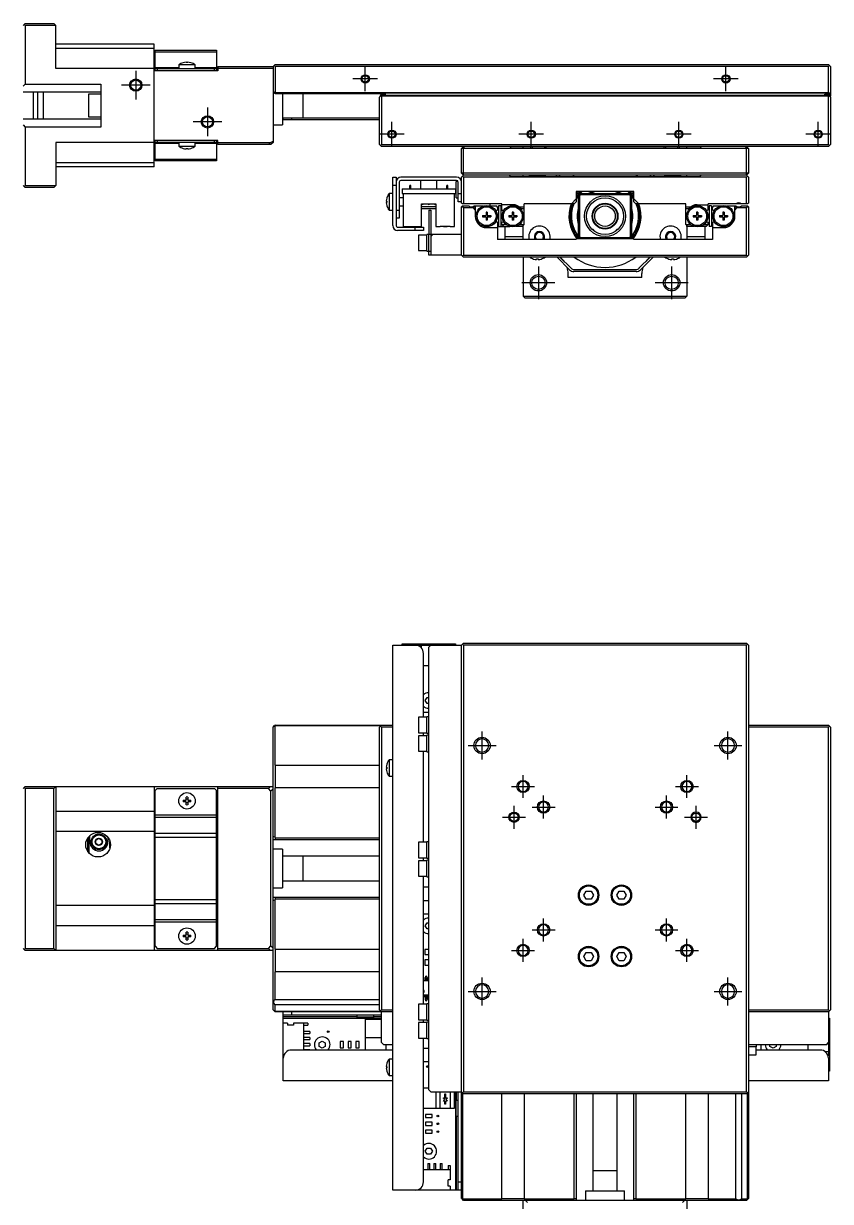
# Model space of a CAD drawing. Extents: x 0 to 896, y -8 to 534.
# Drawn here: x 187 to 383.9, y 246.4 to 533.8 of the extents above; entities that cross this region are included whole.
import ezdxf

# ---------------------------------------------------------------- set-up
doc = ezdxf.new("R2010")
doc.units = 0
doc.header["$LTSCALE"] = 0.5
doc.linetypes.add('CENTER', pattern=[50.8, 31.75, -6.35, 6.35, -6.35])
for name, color, linetype in [('MSM_CENTER', 1, 'CENTER'), ('MSM_CONTINUOUS', 7, 'CONTINUOUS'), ('MSM_NARROW', 5, 'CONTINUOUS')]:
    doc.layers.add(name, color=color, linetype=linetype)

msp = doc.modelspace()

# ---------------------------------------------------------------- linework, layer by layer
at = {"layer": 'MSM_CENTER'}
for p, q in [((270.42, 517.33), (270.42, 523.33)), ((358.42, 517.33), (358.42, 523.33)), ((214.42, 522.33), (214.42, 515.33)), ((273.42, 520.33), (267.42, 520.33)), ((361.42, 520.33), (355.42, 520.33)), ((217.92, 518.83), (210.92, 518.83)), ((231.92, 513.33), (231.92, 506.33)), ((235.42, 509.83), (228.42, 509.83)), ((276.92, 503.83), (276.92, 509.83)), ((310.92, 503.83), (310.92, 509.83)), ((346.92, 503.83), (346.92, 509.83)), ((380.92, 503.83), (380.92, 509.83)), ((279.92, 506.83), (273.92, 506.83)), ((313.92, 506.83), (307.92, 506.83)), ((349.92, 506.83), (343.92, 506.83)), ((383.92, 506.83), (377.92, 506.83)), ((331.67, 483.27), (331.67, 483.27)), ((312.66, 474.57), (312.66, 466.57)), ((345.18, 474.57), (345.18, 466.57)), ((316.66, 470.57), (308.66, 470.57)), ((349.18, 470.57), (341.18, 470.57)), ((298.92, 354.25), (298.92, 361.05)), ((358.92, 354.25), (358.92, 361.05)), ((295.52, 357.65), (302.32, 357.65)), ((355.52, 357.65), (362.32, 357.65)), ((308.92, 344.85), (308.92, 350.45)), ((348.92, 344.85), (348.92, 350.45)), ((306.12, 347.65), (311.72, 347.65)), ((313.92, 339.85), (313.92, 345.45)), ((343.92, 339.85), (343.92, 345.45)), ((346.12, 347.65), (351.72, 347.65)), ((306.72, 337.35), (306.72, 342.95)), ((311.12, 342.65), (316.72, 342.65)), ((341.12, 342.65), (346.72, 342.65)), ((351.12, 337.35), (351.12, 342.95)), ((303.92, 340.15), (309.52, 340.15)), ((348.32, 340.15), (353.92, 340.15)), ((313.92, 309.85), (313.92, 315.45)), ((343.92, 309.85), (343.92, 315.45)), ((308.92, 304.85), (308.92, 310.45)), ((311.12, 312.65), (316.72, 312.65)), ((341.12, 312.65), (346.72, 312.65)), ((348.92, 304.85), (348.92, 310.45)), ((306.12, 307.65), (311.72, 307.65)), ((346.12, 307.65), (351.72, 307.65)), ((298.92, 294.25), (298.92, 301.05)), ((358.92, 294.25), (358.92, 301.05)), ((295.52, 297.65), (302.32, 297.65)), ((355.52, 297.65), (362.32, 297.65))]:
    msp.add_line(p, q, dxfattribs=at)
at = {"layer": 'MSM_CONTINUOUS'}
for p, q in [((187.42, 533.83), (186.92, 533.33)), ((187.17, 533.58), (187.42, 533.33)), ((187.42, 533.83), (194.42, 533.83)), ((187.42, 533.33), (187.42, 519.08)), ((194.92, 533.33), (187.42, 533.33)), ((194.92, 533.33), (194.42, 533.83)), ((194.92, 522.83), (194.92, 533.33)), ((218.92, 528.83), (194.92, 528.83)), ((194.92, 527.83), (218.92, 527.83)), ((218.92, 498.83), (218.92, 528.83)), ((219.12, 522.33), (219.12, 527.33)), ((219.12, 527.33), (234.12, 527.33)), ((234.12, 526.89), (219.12, 526.89)), ((234.12, 527.33), (234.12, 522.33)), ((228.92, 523.73), (224.92, 523.73)), ((224.92, 523.73), (224.92, 522.83)), ((225.99, 524.29), (225.97, 524.29)), ((226.72, 524.29), (226.72, 524.42)), ((227.12, 524.29), (226.72, 524.29)), ((227.12, 524.42), (227.12, 524.29)), ((227.87, 524.29), (227.85, 524.29)), ((228.92, 522.83), (228.92, 523.73)), ((234.42, 523.33), (234.42, 522.33)), ((234.42, 523.33), (247.92, 523.33)), ((247.92, 523.33), (248.42, 523.83)), ((247.92, 523.33), (247.92, 504.83)), ((248.17, 523.58), (248.42, 523.33)), ((248.42, 523.83), (383.42, 523.83)), ((248.42, 523.33), (248.42, 517.03)), ((383.42, 523.33), (248.42, 523.33)), ((383.92, 523.33), (383.42, 523.83)), ((383.42, 523.33), (383.67, 523.58)), ((383.42, 517.03), (383.42, 523.33)), ((383.92, 523.33), (383.92, 516.13)), ((218.92, 522.83), (194.92, 522.83)), ((234.42, 522.33), (218.92, 522.33)), ((219.12, 523.13), (224.92, 523.13)), ((219.12, 522.83), (234.12, 522.83)), ((219.62, 522.83), (219.62, 522.33)), ((228.92, 523.13), (234.12, 523.13)), ((233.62, 522.33), (233.62, 522.83)), ((247.92, 522.83), (234.42, 522.83)), ((187.42, 519.08), (186.92, 518.58)), ((187.42, 519.08), (205.92, 519.08)), ((205.92, 519.08), (205.92, 508.58)), ((205.92, 517.08), (186.92, 517.08)), ((189.42, 517.08), (189.42, 510.58)), ((190.42, 517.08), (190.42, 510.58)), ((191.92, 510.58), (191.92, 517.08)), ((202.92, 516.58), (202.92, 511.08)), ((205.92, 516.58), (202.92, 516.58)), ((247.92, 517.23), (248.27, 516.88)), ((248.42, 517.03), (248.27, 516.88)), ((248.27, 516.88), (248.32, 516.83)), ((383.92, 516.83), (248.32, 516.83)), ((248.32, 516.83), (248.42, 516.73)), ((248.42, 517.03), (383.42, 517.03)), ((248.42, 516.73), (275.32, 516.73)), ((250.22, 516.73), (250.22, 509.08)), ((255.22, 516.83), (255.22, 510.83)), ((274.32, 516.23), (273.92, 515.83)), ((273.92, 504.33), (273.92, 515.83)), ((274.02, 515.93), (274.02, 516.13)), ((275.02, 516.43), (274.32, 516.43)), ((274.32, 516.43), (274.32, 516.23)), ((274.42, 516.33), (274.32, 516.23)), ((274.42, 516.13), (274.32, 516.23)), ((274.42, 516.33), (383.42, 516.33)), ((274.42, 516.13), (274.42, 504.33)), ((383.42, 516.13), (274.42, 516.13)), ((275.02, 516.33), (275.02, 516.43)), ((275.32, 516.33), (275.32, 516.73)), ((382.52, 516.63), (383.92, 516.63)), ((382.52, 516.33), (382.52, 516.63)), ((383.52, 516.43), (382.82, 516.43)), ((382.82, 516.43), (382.82, 516.33)), ((383.62, 516.83), (383.42, 517.03)), ((383.92, 515.83), (383.42, 516.33)), ((383.52, 516.23), (383.42, 516.13)), ((383.42, 504.33), (383.42, 516.13)), ((383.52, 516.23), (383.52, 516.43)), ((383.82, 516.13), (383.82, 515.93)), ((383.92, 516.13), (383.82, 516.03)), ((383.92, 515.83), (383.92, 504.33)), ((186.92, 510.58), (205.92, 510.58)), ((186.92, 509.08), (187.42, 508.58)), ((202.92, 511.08), (205.92, 511.08)), ((247.92, 509.08), (250.22, 509.08)), ((250.22, 510.83), (273.92, 510.83)), ((250.42, 510.33), (250.42, 510.83)), ((273.92, 510.33), (250.42, 510.33)), ((252.42, 510.83), (252.42, 510.33)), ((187.42, 508.58), (187.42, 494.33)), ((205.92, 508.58), (187.42, 508.58)), ((218.92, 504.83), (194.92, 504.83)), ((194.92, 504.83), (194.92, 494.33)), ((234.42, 505.33), (218.92, 505.33)), ((219.12, 500.33), (219.12, 505.33)), ((234.12, 504.83), (219.12, 504.83)), ((224.92, 504.54), (219.12, 504.54)), ((219.62, 505.33), (219.62, 504.83)), ((224.92, 504.83), (224.92, 503.93)), ((224.92, 503.93), (228.92, 503.93)), ((225.97, 503.38), (225.99, 503.38)), ((226.72, 503.38), (227.12, 503.38)), ((226.72, 503.25), (226.72, 503.38)), ((227.12, 503.38), (227.12, 503.25)), ((227.85, 503.38), (227.87, 503.38)), ((228.92, 503.93), (228.92, 504.83)), ((234.12, 504.54), (228.92, 504.54)), ((233.62, 504.83), (233.62, 505.33)), ((234.12, 505.33), (234.12, 500.33)), ((234.42, 504.33), (234.42, 505.33)), ((234.42, 504.83), (247.31, 504.83)), ((247.42, 504.33), (234.42, 504.33)), ((246.81, 504.33), (247.31, 504.83)), ((247.31, 504.83), (247.92, 505.14)), ((247.92, 504.83), (247.42, 504.33)), ((273.92, 504.33), (274.42, 503.83)), ((274.17, 504.08), (274.42, 504.33)), ((274.42, 504.33), (383.42, 504.33)), ((383.42, 503.83), (274.42, 503.83)), ((293.92, 503.33), (294.42, 503.83)), ((363.92, 503.33), (293.92, 503.33)), ((293.92, 497.33), (293.92, 503.33)), ((294.42, 503.33), (294.63, 503.83)), ((294.42, 496.83), (294.42, 503.33)), ((306.02, 503.53), (305.72, 503.83)), ((305.72, 503.33), (305.72, 503.53)), ((306.02, 503.53), (352.12, 503.53)), ((308.92, 503.53), (308.92, 503.83)), ((348.92, 503.53), (348.92, 503.83)), ((352.42, 503.83), (352.12, 503.53)), ((363.42, 503.33), (363.21, 503.83)), ((363.92, 503.33), (363.42, 503.83)), ((363.42, 496.83), (363.42, 503.33)), ((363.92, 503.33), (363.92, 497.33)), ((383.42, 504.33), (383.67, 504.08)), ((383.42, 503.83), (383.92, 504.33)), ((219.12, 500.77), (234.12, 500.77)), ((234.12, 500.33), (219.12, 500.33)), ((218.92, 499.83), (194.92, 499.83)), ((218.92, 498.83), (194.92, 498.83)), ((294.42, 496.83), (293.92, 497.33)), ((363.92, 497.33), (293.92, 497.33)), ((363.42, 496.83), (363.92, 497.33)), ((277.12, 484.53), (277.12, 496.33)), ((277.12, 496.33), (277.92, 496.33)), ((277.92, 496.33), (277.92, 484.63)), ((278.72, 495.13), (278.72, 486.33)), ((292.72, 496.33), (279.12, 496.33)), ((292.72, 495.53), (279.12, 495.53)), ((283.92, 495.53), (283.92, 493.53)), ((287.92, 493.53), (287.92, 495.53)), ((292.62, 491.33), (292.62, 495.33)), ((293.07, 495.33), (292.62, 495.33)), ((293.12, 490.33), (293.12, 495.13)), ((293.92, 496.33), (294.42, 496.83)), ((293.92, 490.03), (293.92, 496.33)), ((294.17, 496.58), (294.42, 496.33)), ((363.42, 496.83), (294.42, 496.83)), ((294.42, 496.33), (294.42, 489.83)), ((363.42, 496.33), (294.42, 496.33)), ((305.82, 496.53), (305.52, 496.83)), ((305.82, 496.53), (352.02, 496.53)), ((308.92, 496.53), (308.92, 496.83)), ((314.42, 496.73), (310.42, 496.73)), ((310.42, 496.73), (310.42, 496.53)), ((314.42, 496.53), (314.42, 496.73)), ((316.91, 496.53), (317.21, 496.83)), ((317.92, 496.83), (317.62, 496.53)), ((340.22, 496.53), (339.92, 496.83)), ((340.63, 496.83), (340.93, 496.53)), ((347.42, 496.73), (343.42, 496.73)), ((343.42, 496.73), (343.42, 496.53)), ((347.42, 496.53), (347.42, 496.73)), ((348.92, 496.53), (348.92, 496.83)), ((352.32, 496.83), (352.02, 496.53)), ((363.42, 496.83), (363.92, 496.33)), ((363.42, 496.33), (363.67, 496.58)), ((363.42, 489.83), (363.42, 496.33)), ((363.92, 496.33), (363.92, 490.03)), ((187.42, 493.83), (186.92, 494.33)), ((187.42, 494.33), (187.17, 494.08)), ((187.42, 494.33), (194.92, 494.33)), ((194.42, 493.83), (187.42, 493.83)), ((194.42, 493.83), (194.92, 494.33)), ((276.22, 492.33), (276.22, 488.33)), ((277.12, 492.33), (276.22, 492.33)), ((277.92, 494.33), (277.12, 494.33)), ((279.42, 493.53), (279.42, 492.33)), ((279.42, 493.53), (292.42, 493.53)), ((279.42, 492.33), (292.42, 492.33)), ((279.67, 492.33), (279.67, 484.33)), ((281.3, 493.53), (281.3, 494.33)), ((281.55, 494.33), (281.3, 494.33)), ((281.55, 493.53), (281.55, 494.33)), ((290.3, 493.53), (290.3, 494.33)), ((290.55, 494.33), (290.3, 494.33)), ((290.55, 493.53), (290.55, 494.33)), ((292.17, 484.33), (292.17, 492.33)), ((292.42, 493.53), (292.42, 492.33)), ((293.12, 492.33), (293.92, 492.33)), ((335.92, 492.83), (321.92, 492.83)), ((321.92, 492.83), (321.92, 490.33)), ((322.42, 491.53), (322.72, 491.83)), ((322.42, 482.13), (322.42, 491.53)), ((322.92, 492.03), (322.72, 491.83)), ((322.72, 491.83), (322.72, 481.83)), ((322.92, 492.03), (323.22, 492.33)), ((334.92, 492.03), (322.92, 492.03)), ((323.22, 492.33), (334.62, 492.33)), ((334.62, 492.33), (334.92, 492.03)), ((335.12, 491.83), (334.92, 492.03)), ((335.12, 481.83), (335.12, 491.83)), ((335.12, 491.83), (335.42, 491.53)), ((335.42, 491.53), (335.42, 482.13)), ((335.92, 490.33), (335.92, 492.83)), ((275.53, 490.53), (275.67, 490.53)), ((275.67, 490.13), (275.53, 490.13)), ((275.67, 491.28), (275.67, 491.26)), ((275.67, 490.53), (275.67, 490.13)), ((275.67, 489.4), (275.67, 489.38)), ((279.67, 491.33), (278.72, 491.33)), ((278.72, 489.33), (279.67, 489.33)), ((284.17, 489.83), (287.67, 489.83)), ((284.17, 484.33), (284.17, 489.83)), ((287.67, 489.13), (284.17, 489.13)), ((287.67, 489.83), (287.67, 484.33)), ((292.62, 491.33), (293.12, 491.33)), ((293.92, 490.33), (293.12, 490.33)), ((294.12, 489.83), (293.92, 490.03)), ((294.12, 489.33), (293.92, 489.13)), ((293.92, 477.33), (293.92, 489.13)), ((294.42, 488.83), (294.02, 489.23)), ((303.72, 489.83), (294.12, 489.83)), ((294.12, 489.33), (295.66, 489.33)), ((294.42, 488.83), (294.42, 477.33)), ((296.72, 488.83), (294.42, 488.83)), ((297.22, 489.19), (296.72, 488.83)), ((296.72, 488.83), (297.22, 488.33)), ((296.98, 489.33), (299.31, 489.33)), ((297.22, 489.33), (297.22, 486.83)), ((300.74, 489.33), (302.42, 489.33)), ((300.92, 489.33), (300.92, 489.83)), ((302.72, 489.03), (302.42, 489.33)), ((302.62, 489.13), (302.92, 489.13)), ((302.72, 489.03), (302.72, 488.38)), ((303.52, 489.33), (302.92, 489.33)), ((302.92, 489.33), (302.92, 484.33)), ((303.52, 489.33), (303.52, 484.33)), ((303.52, 489.13), (303.72, 489.13)), ((303.72, 488.38), (303.72, 489.83)), ((306.42, 489.63), (303.72, 489.63)), ((308.02, 489.13), (309.22, 489.13)), ((321.42, 489.83), (309.22, 489.83)), ((309.22, 484.83), (309.22, 489.83)), ((320.71, 489.83), (321.92, 491.04)), ((321.92, 490.33), (321.42, 489.83)), ((335.92, 491.04), (337.13, 489.83)), ((336.42, 489.83), (335.92, 490.33)), ((348.62, 489.83), (336.42, 489.83)), ((348.62, 484.83), (348.62, 489.83)), ((348.62, 489.13), (349.82, 489.13)), ((351.42, 489.63), (354.12, 489.63)), ((363.72, 489.83), (354.12, 489.83)), ((354.12, 488.38), (354.12, 489.83)), ((354.92, 489.33), (354.32, 489.33)), ((354.32, 489.33), (354.32, 484.33)), ((354.92, 489.33), (354.92, 484.33)), ((355.42, 489.33), (355.12, 489.03)), ((355.12, 488.38), (355.12, 489.03)), ((355.42, 489.33), (357.11, 489.33)), ((358.54, 489.33), (360.86, 489.33)), ((360.62, 486.83), (360.62, 489.33)), ((361.12, 488.83), (360.62, 489.19)), ((360.62, 488.33), (361.12, 488.83)), ((363.42, 488.83), (361.12, 488.83)), ((362.18, 489.33), (363.72, 489.33)), ((363.82, 489.23), (363.42, 488.83)), ((363.42, 477.33), (363.42, 488.83)), ((363.92, 490.03), (363.72, 489.83)), ((363.72, 489.33), (363.92, 489.13)), ((363.92, 489.13), (363.92, 477.33)), ((276.22, 488.33), (277.12, 488.33)), ((277.92, 488.33), (278.72, 488.33)), ((278.72, 486.33), (277.92, 486.33)), ((287.67, 488.63), (284.17, 488.63)), ((285.92, 488.33), (286.42, 488.33)), ((285.92, 488.33), (285.92, 482.33)), ((286.42, 488.33), (286.42, 477.33)), ((299.02, 486.98), (299.02, 486.69)), ((299.02, 486.98), (299.82, 486.98)), ((299.02, 486.69), (299.82, 486.69)), ((299.55, 486.98), (299.55, 486.69)), ((299.88, 487.83), (299.88, 487.04)), ((300.17, 487.83), (299.88, 487.83)), ((299.88, 487.3), (300.17, 487.3)), ((299.88, 486.63), (299.88, 485.83)), ((299.88, 486.36), (300.17, 486.36)), ((300.17, 485.83), (299.88, 485.83)), ((300.17, 487.83), (300.17, 487.04)), ((300.17, 486.63), (300.17, 485.83)), ((300.23, 486.98), (301.02, 486.98)), ((300.23, 486.69), (301.02, 486.69)), ((300.49, 486.69), (300.49, 486.98)), ((301.02, 486.98), (301.02, 486.69)), ((302.46, 488.23), (302.72, 488.38)), ((303.72, 488.38), (304.1, 488.16)), ((305.42, 486.98), (305.42, 486.69)), ((305.42, 486.98), (306.22, 486.98)), ((305.42, 486.69), (306.22, 486.69)), ((305.95, 486.98), (305.95, 486.69)), ((306.57, 487.83), (306.28, 487.83)), ((306.28, 487.83), (306.28, 487.04)), ((306.28, 487.3), (306.57, 487.3)), ((306.28, 486.63), (306.28, 485.83)), ((306.28, 486.36), (306.57, 486.36)), ((306.57, 485.83), (306.28, 485.83)), ((306.57, 487.83), (306.57, 487.04)), ((306.57, 486.63), (306.57, 485.83)), ((306.63, 486.98), (307.42, 486.98)), ((306.63, 486.69), (307.42, 486.69)), ((306.89, 486.69), (306.89, 486.98)), ((307.42, 486.98), (307.42, 486.69)), ((309.22, 488.63), (308.57, 488.63)), ((349.28, 488.63), (348.62, 488.63)), ((350.42, 486.98), (350.42, 486.69)), ((350.42, 486.98), (351.22, 486.98)), ((350.42, 486.69), (351.22, 486.69)), ((350.95, 486.98), (350.95, 486.69)), ((351.28, 487.83), (351.28, 487.04)), ((351.57, 487.83), (351.28, 487.83)), ((351.28, 487.3), (351.57, 487.3)), ((351.28, 486.63), (351.28, 485.83)), ((351.28, 486.36), (351.57, 486.36)), ((351.57, 485.83), (351.28, 485.83)), ((351.57, 487.83), (351.57, 487.04)), ((351.57, 486.63), (351.57, 485.83)), ((351.63, 486.98), (352.42, 486.98)), ((351.63, 486.69), (352.42, 486.69)), ((351.89, 486.69), (351.89, 486.98)), ((352.42, 486.98), (352.42, 486.69)), ((354.12, 488.38), (353.74, 488.16)), ((355.38, 488.23), (355.12, 488.38)), ((356.82, 486.98), (356.82, 486.69)), ((356.82, 486.98), (357.62, 486.98)), ((356.82, 486.69), (357.62, 486.69)), ((357.35, 486.98), (357.35, 486.69)), ((357.68, 487.83), (357.68, 487.04)), ((357.97, 487.83), (357.68, 487.83)), ((357.68, 487.3), (357.97, 487.3)), ((357.68, 486.63), (357.68, 485.83)), ((357.68, 486.36), (357.97, 486.36)), ((357.97, 485.83), (357.68, 485.83)), ((357.97, 487.83), (357.97, 487.04)), ((357.97, 486.63), (357.97, 485.83)), ((358.03, 486.98), (358.82, 486.98)), ((358.03, 486.69), (358.82, 486.69)), ((358.29, 486.69), (358.29, 486.98)), ((358.82, 486.98), (358.82, 486.69)), ((284.62, 483.33), (278.32, 483.33)), ((278.42, 484.13), (284.62, 484.13)), ((279.67, 484.33), (284.17, 484.33)), ((282.62, 483.33), (282.62, 484.13)), ((284.62, 484.13), (284.62, 483.33)), ((287.67, 484.33), (288.67, 484.33)), ((288.67, 484.33), (288.67, 484.43)), ((288.67, 484.43), (291.17, 484.43)), ((289.47, 484.43), (289.47, 484.33)), ((289.47, 484.33), (290.37, 484.33)), ((289.85, 484.43), (289.85, 484.33)), ((290, 484.43), (290, 484.33)), ((290.37, 484.43), (290.37, 484.33)), ((291.17, 484.33), (291.17, 484.43)), ((291.17, 484.33), (292.17, 484.33)), ((300.02, 484.03), (302.72, 484.03)), ((302.72, 485.28), (302.46, 485.43)), ((302.72, 485.28), (302.72, 481.13)), ((302.72, 484.33), (305.71, 484.33)), ((303.86, 485.37), (303.72, 485.29)), ((303.72, 484.83), (303.72, 485.29)), ((303.72, 484.83), (304.76, 484.83)), ((303.72, 484.83), (304.22, 484.33)), ((304.47, 484.33), (304.47, 481.13)), ((308.97, 484.33), (307.14, 484.33)), ((308.08, 484.83), (309.22, 484.83)), ((308.72, 484.33), (309.22, 484.83)), ((308.92, 484.33), (308.92, 484.53)), ((308.97, 481.13), (308.97, 484.33)), ((325.76, 483.63), (325.95, 483.63)), ((326.17, 483.41), (325.95, 483.63)), ((326.17, 483.41), (326, 483.41)), ((326.17, 483.27), (326.17, 483.41)), ((331.9, 483.63), (331.67, 483.41)), ((331.84, 483.41), (331.67, 483.41)), ((331.67, 483.41), (331.67, 483.27)), ((331.67, 483.27), (331.67, 483.27)), ((331.9, 483.63), (332.09, 483.63)), ((348.62, 484.83), (349.12, 484.33)), ((348.62, 484.83), (349.76, 484.83)), ((350.71, 484.33), (348.87, 484.33)), ((348.87, 484.33), (348.87, 481.13)), ((348.92, 484.33), (348.92, 484.53)), ((353.62, 484.33), (352.14, 484.33)), ((353.08, 484.83), (354.12, 484.83)), ((353.37, 481.13), (353.37, 484.33)), ((353.62, 484.33), (354.12, 484.83)), ((353.98, 485.37), (354.12, 485.29)), ((354.12, 484.83), (354.12, 485.29)), ((354.92, 484.33), (354.32, 484.33)), ((355.12, 485.28), (355.38, 485.43)), ((355.12, 485.28), (355.12, 481.13)), ((355.12, 484.03), (357.82, 484.03)), ((283.42, 482.23), (283.42, 478.43)), ((285.42, 482.23), (283.42, 482.23)), ((285.42, 478.33), (285.42, 482.33)), ((293.92, 482.33), (285.42, 482.33)), ((285.92, 478.33), (285.92, 482.33)), ((286.42, 481.83), (286.92, 482.33)), ((321.92, 481.13), (302.72, 481.13)), ((304.47, 481.83), (308.97, 481.83)), ((321.92, 481.13), (321.92, 481.33)), ((335.92, 481.33), (321.92, 481.33)), ((322.72, 481.83), (322.42, 482.13)), ((322.72, 481.83), (322.92, 481.63)), ((323.22, 481.33), (322.92, 481.63)), ((322.92, 481.63), (334.92, 481.63)), ((334.92, 481.63), (334.62, 481.33)), ((334.92, 481.63), (335.12, 481.83)), ((335.42, 482.13), (335.12, 481.83)), ((335.92, 481.13), (335.92, 481.33)), ((355.12, 481.13), (335.92, 481.13)), ((348.87, 481.83), (353.37, 481.83)), ((283.42, 478.43), (285.42, 478.43)), ((285.42, 478.33), (286.42, 478.33)), ((285.92, 477.33), (285.92, 478.33)), ((293.92, 477.33), (285.92, 477.33)), ((293.92, 477.33), (294.42, 476.83)), ((294.17, 477.08), (294.42, 477.33)), ((294.42, 477.33), (363.42, 477.33)), ((363.92, 477.33), (363.42, 476.83)), ((363.42, 477.33), (363.67, 477.08)), ((363.42, 476.83), (294.42, 476.83)), ((308.92, 476.83), (308.92, 467.33)), ((311.47, 476.38), (311.49, 476.38)), ((312.22, 476.38), (312.62, 476.38)), ((312.22, 476.25), (312.22, 476.38)), ((312.62, 476.38), (312.62, 476.25)), ((313.35, 476.38), (313.37, 476.38)), ((320.27, 473.77), (317.21, 476.83)), ((317.92, 476.83), (320.63, 474.13)), ((337.21, 474.13), (339.92, 476.83)), ((340.63, 476.83), (337.57, 473.77)), ((344.47, 476.38), (344.49, 476.38)), ((345.22, 476.38), (345.62, 476.38)), ((345.22, 476.25), (345.22, 476.38)), ((345.62, 476.38), (345.62, 476.25)), ((346.35, 476.38), (346.37, 476.38)), ((348.92, 476.83), (348.92, 467.33)), ((319.92, 471.83), (319.92, 472.83)), ((337.92, 471.83), (319.92, 471.83)), ((321.34, 473.83), (336.51, 473.83)), ((336.51, 473.33), (321.34, 473.33)), ((337.92, 471.83), (337.92, 472.83)), ((308.92, 467.33), (348.92, 467.33)), ((309.42, 466.83), (308.92, 467.33)), ((348.42, 466.83), (309.42, 466.83)), ((348.92, 467.33), (348.42, 466.83)), ((279.42, 382.15), (279.42, 382.45)), ((279.42, 382.45), (292.42, 382.45)), ((292.42, 382.45), (292.42, 382.15)), ((293.92, 382.15), (294.42, 382.65)), ((294.42, 382.15), (294.17, 382.4)), ((294.42, 382.65), (363.42, 382.65)), ((363.42, 382.65), (363.92, 382.15)), ((363.67, 382.4), (363.42, 382.15)), ((277.12, 249.15), (277.12, 382.15)), ((277.12, 382.15), (293.92, 382.15)), ((284.17, 381.41), (284.17, 382.15)), ((284.62, 364.55), (284.62, 380.15)), ((286.42, 382.15), (285.92, 381.65)), ((285.92, 273.65), (285.92, 381.65)), ((293.92, 247.15), (293.92, 382.15)), ((294.42, 382.15), (294.42, 273.15)), ((363.42, 382.15), (294.42, 382.15)), ((363.42, 273.15), (363.42, 382.15)), ((363.92, 382.15), (363.92, 247.15)), ((284.62, 377.15), (285.92, 377.15)), ((285.06, 368.65), (285.49, 369.4)), ((285.49, 367.9), (285.06, 368.65)), ((285.49, 369.4), (285.92, 369.4)), ((285.92, 365.75), (284.62, 365.75)), ((285.92, 367.9), (285.49, 367.9)), ((247.92, 362.15), (248.27, 362.5)), ((248.42, 362.65), (248.27, 362.5)), ((248.27, 362.5), (248.32, 362.45)), ((248.32, 362.45), (248.32, 352.85)), ((274.22, 362.45), (248.32, 362.45)), ((248.42, 362.65), (277.12, 362.65)), ((273.92, 362.15), (274.42, 362.65)), ((274.17, 362.4), (274.42, 362.15)), ((283.42, 364.55), (283.42, 360.75)), ((285.42, 364.55), (283.42, 364.55)), ((285.42, 360.65), (285.42, 364.65)), ((285.92, 364.65), (285.42, 364.65)), ((363.92, 362.65), (383.42, 362.65)), ((383.42, 362.65), (383.92, 362.15)), ((383.42, 362.15), (383.67, 362.4)), ((247.92, 293.15), (247.92, 362.15)), ((273.92, 293.15), (273.92, 362.15)), ((274.42, 362.15), (274.42, 293.15)), ((277.12, 362.15), (274.42, 362.15)), ((283.42, 360.75), (285.42, 360.75)), ((283.42, 360.05), (283.42, 356.25)), ((285.42, 360.05), (283.42, 360.05)), ((284.62, 360.05), (284.62, 360.75)), ((285.42, 360.65), (285.92, 360.65)), ((285.42, 356.15), (285.42, 360.15)), ((285.92, 360.15), (285.42, 360.15)), ((383.42, 362.15), (363.92, 362.15)), ((383.42, 293.15), (383.42, 362.15)), ((383.92, 362.15), (383.92, 293.15)), ((276.22, 354.15), (276.22, 350.15)), ((277.12, 354.15), (276.22, 354.15)), ((283.42, 356.25), (285.42, 356.25)), ((284.62, 334.05), (284.62, 356.25)), ((285.42, 356.15), (285.92, 356.15)), ((248.32, 352.85), (273.92, 352.85)), ((248.42, 352.85), (248.42, 347.35)), ((275.53, 352.35), (275.67, 352.35)), ((275.67, 351.95), (275.53, 351.95)), ((275.67, 353.1), (275.67, 353.07)), ((275.67, 352.35), (275.67, 351.95)), ((275.67, 351.22), (275.67, 351.2)), ((276.22, 350.15), (277.12, 350.15)), ((187.42, 347.65), (186.92, 347.15)), ((187.17, 347.4), (187.42, 347.15)), ((187.42, 347.65), (247.92, 347.65)), ((187.42, 347.15), (187.42, 308.15)), ((194.42, 347.15), (187.42, 347.15)), ((194.42, 347.15), (194.92, 347.65)), ((194.42, 308.15), (194.42, 347.15)), ((194.92, 347.65), (194.92, 307.65)), ((218.92, 347.65), (218.92, 307.65)), ((219.62, 347.15), (219.12, 346.65)), ((219.12, 308.65), (219.12, 346.65)), ((219.62, 347.15), (233.62, 347.15)), ((226.72, 344.35), (226.72, 345.07)), ((227.12, 345.07), (227.12, 344.35)), ((234.12, 346.65), (233.62, 347.15)), ((234.12, 308.65), (234.12, 346.65)), ((234.42, 307.65), (234.42, 347.65)), ((246.81, 347.15), (234.42, 347.15)), ((246.81, 347.15), (247.31, 347.65)), ((247.42, 346.53), (246.81, 347.15)), ((247.92, 347.03), (247.42, 346.53)), ((247.42, 308.76), (247.42, 346.53)), ((248.32, 347.35), (248.32, 335.29)), ((273.92, 347.35), (248.32, 347.35)), ((225.99, 344.35), (226.72, 344.35)), ((226.72, 343.95), (225.99, 343.95)), ((226.72, 343.22), (226.72, 343.95)), ((227.12, 344.35), (227.85, 344.35)), ((227.85, 343.95), (227.12, 343.95)), ((227.12, 343.95), (227.12, 343.22)), ((194.92, 341.65), (218.92, 341.65)), ((219.12, 340.77), (234.12, 340.77)), ((234.12, 340.06), (219.12, 340.06)), ((218.92, 336.65), (194.92, 336.65)), ((219.12, 337.65), (218.92, 337.65)), ((234.42, 337.65), (234.12, 337.65)), ((202.72, 331.79), (202.72, 335.1)), ((203.02, 331.41), (203.02, 335.49)), ((203.22, 334.15), (203.22, 335.68)), ((204.67, 334.58), (205.42, 335.01)), ((204.67, 333.71), (204.67, 334.58)), ((205.42, 333.28), (204.67, 333.71)), ((205.42, 335.01), (206.17, 334.58)), ((206.17, 333.71), (205.42, 333.28)), ((206.17, 334.58), (206.17, 333.71)), ((207.62, 335.25), (207.62, 334.15)), ((208.12, 332.68), (208.12, 334.21)), ((219.09, 334.92), (218.92, 334.92)), ((219.09, 335.52), (219.09, 319.77)), ((219.12, 335.52), (219.09, 335.52)), ((219.12, 334.47), (219.09, 334.47)), ((219.12, 333.89), (219.09, 333.89)), ((219.12, 336.29), (234.12, 336.29)), ((234.12, 335.23), (219.12, 335.23)), ((234.12, 335.9), (234.42, 335.9)), ((248.32, 335.29), (247.92, 335.45)), ((273.92, 334.65), (247.92, 334.65)), ((248.32, 335.29), (248.42, 335.15)), ((248.42, 335.15), (273.92, 335.15)), ((248.42, 335.15), (248.42, 334.65)), ((283.42, 334.05), (283.42, 330.25)), ((285.42, 334.05), (283.42, 334.05)), ((285.42, 330.15), (285.42, 334.15)), ((285.92, 334.15), (285.42, 334.15)), ((219.09, 332.42), (218.92, 332.42)), ((234.22, 332.65), (234.12, 332.65)), ((234.22, 322.65), (234.22, 332.65)), ((234.42, 332.45), (234.22, 332.65)), ((250.22, 332.4), (247.92, 332.4)), ((250.22, 332.4), (250.22, 322.9)), ((273.92, 330.65), (250.22, 330.65)), ((255.22, 330.65), (255.22, 324.65)), ((218.92, 329.92), (219.09, 329.92)), ((283.42, 330.25), (285.42, 330.25)), ((283.42, 329.55), (283.42, 325.75)), ((285.42, 329.55), (283.42, 329.55)), ((284.62, 329.55), (284.62, 330.25)), ((285.42, 330.15), (285.92, 330.15)), ((285.42, 325.65), (285.42, 329.65)), ((285.92, 329.65), (285.42, 329.65)), ((219.09, 325.37), (218.92, 325.37)), ((283.42, 325.75), (285.42, 325.75)), ((284.62, 294.55), (284.62, 325.75)), ((285.42, 325.65), (285.92, 325.65)), ((218.92, 322.87), (219.09, 322.87)), ((234.12, 322.65), (234.22, 322.65)), ((234.22, 322.65), (234.42, 322.85)), ((247.92, 322.9), (250.22, 322.9)), ((250.22, 324.65), (273.92, 324.65)), ((284.62, 323.15), (285.92, 323.15)), ((323.77, 321.15), (324.34, 322.15)), ((324.34, 322.15), (325.5, 322.15)), ((325.5, 322.15), (326.08, 321.15)), ((331.77, 321.15), (332.34, 322.15)), ((332.34, 322.15), (333.5, 322.15)), ((333.5, 322.15), (334.08, 321.15)), ((218.92, 320.37), (219.09, 320.37)), ((219.12, 321.41), (219.09, 321.41)), ((219.12, 320.82), (219.09, 320.82)), ((219.09, 319.77), (219.12, 319.77)), ((219.12, 320.06), (234.12, 320.06)), ((234.42, 319.4), (234.12, 319.4)), ((247.92, 320.65), (273.92, 320.65)), ((247.92, 319.84), (248.32, 320)), ((248.42, 320.15), (248.32, 320)), ((248.32, 320), (248.32, 307.95)), ((248.42, 320.65), (248.42, 320.15)), ((273.92, 320.15), (248.42, 320.15)), ((285.92, 319.75), (284.62, 319.75)), ((324.34, 320.15), (323.77, 321.15)), ((325.5, 320.15), (324.34, 320.15)), ((326.08, 321.15), (325.5, 320.15)), ((332.34, 320.15), (331.77, 321.15)), ((333.5, 320.15), (332.34, 320.15)), ((334.08, 321.15), (333.5, 320.15)), ((218.92, 318.65), (194.92, 318.65)), ((218.92, 317.65), (219.12, 317.65)), ((234.12, 319), (219.12, 319)), ((234.12, 317.65), (234.42, 317.65)), ((284.62, 316.55), (285.92, 316.55)), ((218.92, 313.65), (194.92, 313.65)), ((219.12, 315.23), (234.12, 315.23)), ((234.12, 314.52), (219.12, 314.52)), ((285.06, 313.65), (285.49, 314.4)), ((285.49, 312.9), (285.06, 313.65)), ((285.49, 314.4), (285.92, 314.4)), ((225.99, 311.35), (226.72, 311.35)), ((226.72, 310.95), (225.99, 310.95)), ((226.72, 311.35), (226.72, 312.07)), ((226.72, 310.22), (226.72, 310.95)), ((227.12, 312.07), (227.12, 311.35)), ((227.12, 311.35), (227.85, 311.35)), ((227.85, 310.95), (227.12, 310.95)), ((227.12, 310.95), (227.12, 310.22)), ((285.92, 312.9), (285.49, 312.9)), ((186.92, 308.15), (187.42, 307.65)), ((187.42, 308.15), (187.17, 307.9)), ((187.42, 308.15), (194.42, 308.15)), ((247.92, 307.65), (187.42, 307.65)), ((194.92, 307.65), (194.42, 308.15)), ((219.12, 308.65), (219.62, 308.15)), ((219.62, 308.15), (233.62, 308.15)), ((233.62, 308.15), (234.12, 308.65)), ((234.42, 308.15), (246.81, 308.15)), ((246.81, 308.15), (247.42, 308.76)), ((247.31, 307.65), (246.81, 308.15)), ((247.42, 308.76), (247.92, 308.26)), ((248.32, 307.95), (273.92, 307.95)), ((248.42, 307.95), (248.42, 302.45)), ((284.92, 307.87), (284.92, 306.62)), ((285.92, 307.87), (284.92, 307.87)), ((284.92, 306.62), (285.92, 306.62)), ((285.92, 305.33), (284.92, 305.33)), ((284.92, 305.33), (284.92, 304.08)), ((323.77, 306.15), (324.34, 307.15)), ((324.34, 305.15), (323.77, 306.15)), ((324.34, 307.15), (325.5, 307.15)), ((325.5, 305.15), (324.34, 305.15)), ((325.5, 307.15), (326.08, 306.15)), ((326.08, 306.15), (325.5, 305.15)), ((331.77, 306.15), (332.34, 307.15)), ((332.34, 305.15), (331.77, 306.15)), ((332.34, 307.15), (333.5, 307.15)), ((333.5, 305.15), (332.34, 305.15)), ((333.5, 307.15), (334.08, 306.15)), ((334.08, 306.15), (333.5, 305.15)), ((248.32, 302.45), (248.32, 295.71)), ((273.92, 302.45), (248.32, 302.45)), ((284.92, 304.08), (285.92, 304.08)), ((284.62, 300.31), (285.92, 300.31)), ((285.92, 300.21), (284.62, 300.21)), ((285.07, 301.04), (285.19, 301.11)), ((285.07, 300.31), (285.07, 301.04)), ((285.07, 300.85), (285.5, 300.85)), ((285.07, 300.75), (285.5, 300.75)), ((285.5, 300.42), (285.07, 300.42)), ((285.39, 301.36), (285.19, 301.36)), ((285.19, 301.11), (285.19, 301.36)), ((285.39, 301.36), (285.39, 301.11)), ((285.39, 301.11), (285.5, 301.04)), ((285.5, 301.04), (285.5, 300.31)), ((284.62, 296.83), (285.92, 296.83)), ((285.92, 296.76), (284.62, 296.76)), ((284.62, 296.44), (285.92, 296.44)), ((285.92, 296.41), (284.62, 296.41)), ((285.07, 296.41), (285.07, 295.68)), ((285.07, 296.3), (285.5, 296.3)), ((285.5, 296.41), (285.5, 295.68)), ((248.32, 295.71), (273.92, 295.71)), ((248.32, 294.38), (248.32, 292.85)), ((273.92, 294.38), (248.32, 294.38)), ((283.42, 294.55), (283.42, 290.75)), ((285.42, 294.55), (283.42, 294.55)), ((285.5, 295.97), (285.07, 295.97)), ((285.5, 295.87), (285.07, 295.87)), ((285.19, 295.61), (285.07, 295.68)), ((285.19, 295.36), (285.19, 295.61)), ((285.19, 295.36), (285.39, 295.36)), ((285.5, 295.68), (285.39, 295.61)), ((285.39, 295.61), (285.39, 295.36)), ((285.42, 290.65), (285.42, 294.65)), ((285.92, 294.65), (285.42, 294.65)), ((248.27, 292.8), (247.92, 293.15)), ((248.32, 292.85), (248.27, 292.8)), ((248.27, 292.8), (248.42, 292.65)), ((248.32, 292.85), (274.22, 292.85)), ((277.12, 292.65), (248.42, 292.65)), ((250.42, 275.85), (250.42, 292.65)), ((274.42, 291.85), (250.42, 291.85)), ((268.42, 291.45), (250.42, 291.45)), ((250.42, 291.15), (274.42, 291.15)), ((252.42, 292.65), (252.42, 291.85)), ((268.42, 291.15), (268.42, 291.85)), ((272.42, 291.35), (268.42, 291.35)), ((270.42, 290.9), (274.42, 290.9)), ((270.42, 290.9), (270.42, 283.35)), ((272.42, 291.85), (272.42, 291.15)), ((274.42, 291.45), (272.42, 291.45)), ((274.42, 292.65), (273.92, 293.15)), ((274.42, 293.15), (274.17, 292.9)), ((274.42, 293.15), (277.12, 293.15)), ((274.42, 285.15), (274.42, 292.65)), ((283.42, 290.75), (285.42, 290.75)), ((284.62, 290.05), (284.62, 290.75)), ((285.42, 290.65), (285.92, 290.65)), ((363.92, 293.15), (383.42, 293.15)), ((383.42, 292.65), (363.92, 292.65)), ((383.67, 292.9), (383.42, 293.15)), ((383.92, 293.15), (383.42, 292.65)), ((383.42, 292.65), (383.42, 281.9)), ((383.42, 291.15), (383.72, 291.15)), ((383.72, 291.15), (383.72, 278.15)), ((251.42, 289.9), (250.42, 289.9)), ((251.42, 289.9), (251.42, 289.4)), ((252.92, 289.4), (251.42, 289.4)), ((252.92, 289.9), (252.92, 289.4)), ((256.42, 289.9), (252.92, 289.9)), ((255.42, 283.35), (255.42, 289.9)), ((255.42, 289.4), (256.42, 289.4)), ((256.92, 287.9), (255.42, 287.9)), ((256.42, 289.9), (256.42, 289.4)), ((256.92, 287.9), (256.92, 287.4)), ((283.42, 290.05), (283.42, 286.25)), ((285.42, 290.05), (283.42, 290.05)), ((285.42, 286.15), (285.42, 290.15)), ((285.92, 290.15), (285.42, 290.15)), ((255.42, 287.4), (256.92, 287.4)), ((256.92, 286.4), (255.42, 286.4)), ((255.42, 285.9), (256.92, 285.9)), ((256.92, 284.9), (255.42, 284.9)), ((256.92, 286.4), (256.92, 285.9)), ((256.92, 284.9), (256.92, 284.4)), ((259.17, 285.08), (259.92, 285.51)), ((259.17, 284.21), (259.17, 285.08)), ((259.92, 285.51), (260.67, 285.08)), ((260.67, 285.08), (260.67, 284.21)), ((265.11, 285.45), (264.31, 285.45)), ((264.31, 285.45), (264.31, 283.85)), ((265.11, 283.85), (265.11, 285.45)), ((267.01, 285.45), (266.21, 285.45)), ((266.21, 285.45), (266.21, 283.85)), ((267.01, 283.85), (267.01, 285.45)), ((268.12, 285.45), (268.12, 283.85)), ((268.92, 285.45), (268.12, 285.45)), ((268.92, 283.85), (268.92, 285.45)), ((270.42, 286.4), (274.42, 286.4)), ((274.42, 285.15), (274.92, 284.65)), ((277.12, 284.65), (274.92, 284.65)), ((275.42, 284.65), (275.42, 283.35)), ((283.42, 286.25), (285.42, 286.25)), ((284.62, 251.15), (284.62, 286.25)), ((285.42, 286.15), (285.92, 286.15)), ((382.92, 284.65), (363.92, 284.65)), ((365.92, 284.15), (365.92, 284.65)), ((367.02, 283.35), (367.02, 284.65)), ((369.17, 284.21), (369.17, 284.65)), ((370.67, 284.65), (370.67, 284.21)), ((378.42, 284.65), (378.42, 283.35)), ((382.92, 284.65), (383.42, 285.15)), ((277.12, 283.35), (252.42, 283.35)), ((255.42, 284.4), (256.92, 284.4)), ((256.92, 283.4), (255.42, 283.4)), ((256.92, 283.4), (256.92, 283.35)), ((259.92, 283.78), (259.17, 284.21)), ((260.67, 284.21), (259.92, 283.78)), ((264.31, 283.85), (265.11, 283.85)), ((266.21, 283.85), (267.01, 283.85)), ((268.12, 283.85), (268.92, 283.85)), ((285.92, 283.75), (284.62, 283.75)), ((365.92, 284.15), (363.92, 284.15)), ((363.92, 282.15), (365.82, 282.15)), ((365.82, 282.15), (365.82, 284.15)), ((381.42, 283.35), (365.82, 283.35)), ((369.92, 283.78), (369.17, 284.21)), ((370.67, 284.21), (369.92, 283.78)), ((383.42, 282.9), (382.69, 282.9)), ((383.34, 281.9), (383.42, 281.9)), ((275.53, 279.35), (275.67, 279.35)), ((275.67, 278.95), (275.53, 278.95)), ((275.67, 280.1), (275.67, 280.07)), ((275.67, 279.35), (275.67, 278.95)), ((276.22, 281.15), (276.22, 277.15)), ((277.12, 281.15), (276.22, 281.15)), ((284.62, 280.55), (285.92, 280.55)), ((383.42, 281.35), (383.42, 275.85)), ((275.67, 278.22), (275.67, 278.2)), ((276.22, 277.15), (277.12, 277.15)), ((383.72, 278.15), (383.42, 278.15)), ((277.12, 275.85), (250.42, 275.85)), ((284.62, 274.15), (285.92, 274.15)), ((285.92, 273.65), (286.42, 273.15)), ((286.42, 273.15), (293.92, 273.15)), ((287.67, 273.15), (287.67, 269.15)), ((288.67, 269.15), (288.67, 273.15)), ((291.17, 273.15), (291.17, 269.15)), ((292.17, 269.15), (292.17, 273.15)), ((292.42, 273.15), (292.42, 249.15)), ((292.72, 271.15), (292.72, 273.15)), ((293.12, 249.15), (293.12, 273.15)), ((294.42, 272.65), (293.92, 273.15)), ((294.17, 272.9), (294.42, 273.15)), ((294.42, 273.15), (363.42, 273.15)), ((363.42, 273.15), (363.67, 272.9)), ((363.92, 273.15), (363.42, 272.65)), ((383.42, 275.85), (363.92, 275.85)), ((289.47, 271.7), (289.85, 271.7)), ((289.47, 271.55), (289.47, 271.7)), ((289.47, 270.87), (289.86, 271.55)), ((289.86, 271.55), (289.47, 271.55)), ((289.85, 270.87), (289.47, 270.87)), ((289.85, 272.65), (290, 272.65)), ((289.85, 271.7), (289.85, 272.65)), ((289.85, 270.17), (289.85, 270.87)), ((290.37, 271.55), (289.98, 271.55)), ((289.98, 271.55), (290.37, 270.87)), ((290, 272.65), (290, 271.7)), ((290, 271.7), (290.37, 271.7)), ((290.37, 270.87), (290, 270.87)), ((290, 270.87), (290, 270.17)), ((290.37, 271.7), (290.37, 271.55)), ((292.42, 271.15), (293.12, 271.15)), ((292.62, 267.15), (292.62, 271.15)), ((294.12, 272.95), (294.12, 247.05)), ((363.42, 272.65), (294.42, 272.65)), ((303.72, 247.05), (303.72, 272.65)), ((309.22, 272.65), (309.22, 247.05)), ((321.42, 247.15), (321.42, 272.65)), ((321.92, 272.65), (321.92, 246.65)), ((325.92, 272.65), (325.92, 248.95)), ((331.92, 248.95), (331.92, 272.65)), ((335.92, 246.65), (335.92, 272.65)), ((336.42, 272.65), (336.42, 247.15)), ((348.62, 247.05), (348.62, 272.65)), ((354.12, 272.65), (354.12, 247.05)), ((360.86, 247.05), (360.86, 272.65)), ((362.18, 272.65), (362.18, 247.05)), ((363.72, 247.05), (363.72, 272.95)), ((284.62, 269.15), (292.17, 269.15)), ((286.72, 267.64), (285.12, 267.64)), ((285.12, 267.64), (285.12, 266.84)), ((286.72, 266.84), (286.72, 267.64)), ((290, 270.17), (289.85, 270.17)), ((285.12, 266.84), (286.72, 266.84)), ((286.72, 265.74), (285.12, 265.74)), ((285.12, 265.74), (285.12, 264.94)), ((285.12, 264.94), (286.72, 264.94)), ((286.72, 264.94), (286.72, 265.74)), ((293.12, 267.15), (292.42, 267.15)), ((292.72, 249.15), (292.72, 267.15)), ((286.72, 263.83), (285.12, 263.83)), ((285.12, 263.83), (285.12, 263.03)), ((285.12, 263.03), (286.72, 263.03)), ((286.72, 263.03), (286.72, 263.83)), ((285.06, 258.65), (285.49, 259.4)), ((285.49, 259.4), (286.35, 259.4)), ((286.35, 259.4), (286.79, 258.65)), ((285.49, 257.9), (285.06, 258.65)), ((286.35, 257.9), (285.49, 257.9)), ((286.79, 258.65), (286.35, 257.9)), ((284.62, 255.65), (284.67, 255.65)), ((291.17, 254.15), (284.62, 254.15)), ((284.67, 254.15), (284.67, 255.65)), ((285.67, 255.65), (286.17, 255.65)), ((285.67, 255.65), (285.67, 254.15)), ((286.17, 254.15), (286.17, 255.65)), ((287.17, 255.65), (287.67, 255.65)), ((287.17, 255.65), (287.17, 254.15)), ((287.67, 254.15), (287.67, 255.65)), ((288.67, 255.65), (289.17, 255.65)), ((288.67, 255.65), (288.67, 254.15)), ((289.17, 254.15), (289.17, 255.65)), ((290.67, 255.15), (291.17, 255.15)), ((290.67, 255.15), (290.67, 254.15)), ((291.17, 255.15), (291.17, 251.65)), ((325.92, 253.95), (331.92, 253.95)), ((291.17, 251.65), (290.67, 251.65)), ((290.67, 250.15), (290.67, 251.65)), ((291.17, 250.15), (290.67, 250.15)), ((291.17, 250.15), (291.17, 249.15)), ((293.12, 251.15), (293.92, 251.15)), ((293.92, 249.15), (277.12, 249.15)), ((324.17, 248.95), (333.67, 248.95)), ((324.17, 248.95), (324.17, 246.65)), ((333.67, 246.65), (333.67, 248.95)), ((293.92, 247.15), (294.07, 247)), ((294.07, 247), (294.12, 247.05)), ((294.42, 246.65), (294.07, 247)), ((294.12, 247.05), (303.72, 247.05)), ((363.42, 246.65), (294.42, 246.65)), ((303.72, 247.15), (309.22, 247.15)), ((308.92, 186.15), (308.92, 246.65)), ((309.22, 247.05), (321.28, 247.05)), ((309.53, 246.65), (310.03, 246.15)), ((321.28, 247.05), (321.11, 246.65)), ((321.28, 247.05), (321.42, 247.15)), ((321.42, 247.15), (321.92, 247.15)), ((335.92, 247.15), (336.42, 247.15)), ((336.42, 247.15), (336.56, 247.05)), ((336.73, 246.65), (336.56, 247.05)), ((336.56, 247.05), (348.62, 247.05)), ((347.81, 246.15), (348.31, 246.65)), ((348.62, 247.15), (354.12, 247.15)), ((348.92, 246.65), (348.92, 186.15)), ((354.12, 247.05), (360.86, 247.05)), ((362.18, 247.05), (363.72, 247.05)), ((363.92, 247.15), (363.42, 246.65)), ((363.72, 247.05), (363.77, 247))]:
    msp.add_line(p, q, dxfattribs=at)
for centre, radius in [((270.42, 520.33), 0.783), ((358.42, 520.33), 0.783), ((214.42, 518.83), 1.23), ((231.92, 509.83), 1.23), ((276.92, 506.83), 0.783), ((310.92, 506.83), 0.783), ((346.92, 506.83), 0.783), ((380.92, 506.83), 0.783), ((328.92, 486.83), 5), ((300.02, 486.83), 2.6), ((300.02, 486.83), 2.3), ((306.42, 486.83), 2.6), ((306.42, 486.83), 2.3), ((328.92, 486.83), 4.5), ((328.92, 486.83), 3.15), ((328.92, 486.83), 3), ((351.42, 486.83), 2.6), ((351.42, 486.83), 2.3), ((357.82, 486.83), 2.6), ((357.82, 486.83), 2.3), ((312.66, 470.57), 1.62), ((345.18, 470.57), 1.62), ((226.92, 344.15), 2), ((306.72, 340.15), 1.01), ((351.12, 340.15), 1.01), ((205.22, 333.45), 3), ((205.42, 334.15), 1.9), ((205.42, 334.15), 1.67), ((205.42, 334.15), 0.9), ((324.92, 321.15), 2.5), ((324.92, 321.15), 2.25), ((332.92, 321.15), 2.5), ((332.92, 321.15), 2.25), ((226.92, 311.15), 2), ((324.92, 306.15), 2.5), ((324.92, 306.15), 2.25), ((332.92, 306.15), 2.5), ((332.92, 306.15), 2.25), ((261.38, 287.82), 0.2), ((285.6, 279.31), 0.2), ((288.14, 267.24), 0.2), ((288.14, 265.34), 0.2), ((288.14, 263.43), 0.2)]:
    msp.add_circle(centre, radius, dxfattribs=at)
at = {"layer": 'MSM_CONTINUOUS', "extrusion": (0, 0, -1)}
for centre, radius in [((-298.92, 357.65), 1.62), ((-358.92, 357.65), 1.62), ((-308.92, 347.65), 1.23), ((-348.92, 347.65), 1.23), ((-313.92, 342.65), 1.23), ((-343.92, 342.65), 1.23), ((-313.92, 312.65), 1.23), ((-343.92, 312.65), 1.23), ((-308.92, 307.65), 1.23), ((-348.92, 307.65), 1.23), ((-298.92, 297.65), 1.62), ((-358.92, 297.65), 1.62)]:
    msp.add_circle(centre, radius, dxfattribs=at)
at = {"layer": 'MSM_CONTINUOUS'}
for centre, radius, start, end in [((226.92, 521.23), 3.2, 107.27, 128.6822), ((226.92, 521.23), 3.19, 93.5903, 106.9053), ((226.92, 521.23), 3.19, 73.0947, 86.4097), ((226.92, 521.23), 3.2, 51.3178, 72.73), ((274.32, 516.13), 0.3, 90, 180), ((275.02, 516.13), 0.3, 41.8103, 90), ((382.82, 516.13), 0.3, 90, 138.1897), ((383.52, 516.13), 0.3, 0, 90), ((226.92, 506.43), 3.2, 231.3178, 252.73), ((226.92, 506.43), 3.19, 253.0947, 266.4097), ((226.92, 506.43), 3.19, 273.5903, 286.9053), ((226.92, 506.43), 3.2, 287.27, 308.6822), ((312.66, 503.1), 1.65, 153.4877, 164.6585), ((312.66, 503.1), 1.65, 15.3415, 26.5123), ((345.18, 503.1), 1.65, 153.4877, 164.6585), ((345.18, 503.1), 1.65, 15.3415, 26.5123), ((279.12, 495.13), 1.2, 90, 180), ((279.12, 495.13), 0.4, 90, 180), ((292.72, 495.13), 1.2, 0, 90), ((292.72, 495.13), 0.4, 0, 90), ((312.42, 494.23), 3.2, 125.6591, 128.6822), ((312.42, 494.23), 3.2, 51.3178, 54.3409), ((328.92, 486.83), 12.5, 126.8699, 129.1042), ((328.92, 486.83), 12.5, 50.8958, 53.1301), ((345.42, 494.23), 3.2, 125.6591, 128.6822), ((345.42, 494.23), 3.2, 51.3178, 54.3409), ((278.72, 490.33), 3.2, 141.3178, 162.73), ((328.92, 486.83), 8.8, 137.0141, 142.6982), ((328.92, 486.83), 8.5, 135.0991, 145.4397), ((328.92, 486.83), 8.2, 132.9703, 148.6118), ((328.92, 486.83), 6.8, 118.0725, 126.0189), ((328.92, 486.83), 6.5, 112.6199, 122.2042), ((324.15, 491.61), 1.67, 25.823, 29.2973), ((324.15, 491.61), 1.9, 22.4977, 29.3427), ((324.15, 491.61), 1.98, 21.588, 29.3033), ((328.92, 486.83), 6.5, 57.7958, 67.3801), ((328.92, 486.83), 6.8, 53.9811, 61.9275), ((328.92, 486.83), 8.2, 31.3882, 47.0297), ((328.92, 486.83), 8.5, 34.5603, 44.9009), ((328.92, 486.83), 8.8, 37.3018, 42.9859), ((278.72, 490.33), 3.19, 163.0947, 176.4096), ((278.72, 490.33), 3.19, 183.5904, 196.9053), ((278.72, 490.33), 3.2, 197.27, 218.6822), ((284.42, 489.93), 0.25, 203.5782, 336.4218), ((285.92, 489.93), 0.25, 203.5782, 336.4218), ((287.42, 489.93), 0.25, 203.5782, 336.4218), ((296.32, 490.08), 1, 228.5904, 311.4096), ((306.42, 486.83), 2.8, 40.0052, 90), ((328.92, 486.83), 8.8, 160.0677, 218.6822), ((328.92, 486.83), 8.5, 159.3327, 220.3202), ((328.92, 486.83), 8.2, 158.5399, 222.1236), ((328.92, 486.83), 6.8, 162.9174, 197.0826), ((328.92, 486.83), 8.2, 317.8764, 21.4601), ((328.92, 486.83), 8.5, 319.6798, 20.6673), ((328.92, 486.83), 6.8, 342.9174, 17.0826), ((328.92, 486.83), 8.8, 321.3178, 19.9323), ((351.42, 486.83), 2.8, 90, 139.9948), ((361.52, 489.08), 1, 48.5904, 131.4096), ((361.52, 490.08), 1, 228.5904, 311.4096), ((300.02, 486.83), 2.8, 180, 270), ((299.82, 487.04), 0.06, 270, 0), ((299.82, 486.63), 0.06, 0, 90), ((300.23, 487.04), 0.06, 180, 270), ((300.23, 486.63), 0.06, 90, 180), ((303.22, 486.83), 1.59, 100.8931, 126.1972), ((303.34, 486.72), 1.75, 120, 127.006), ((303.22, 486.83), 1.59, 53.8028, 79.107), ((303.11, 486.72), 1.75, 52.994, 55.4948), ((306.22, 487.04), 0.06, 270, 0), ((306.22, 486.63), 0.06, 0, 90), ((306.63, 487.04), 0.06, 180, 270), ((306.63, 486.63), 0.06, 90, 180), ((351.22, 487.04), 0.06, 270, 0), ((351.22, 486.63), 0.06, 0, 90), ((351.63, 487.04), 0.06, 180, 270), ((351.63, 486.63), 0.06, 90, 180), ((354.62, 486.83), 1.59, 100.8931, 126.1972), ((354.74, 486.72), 1.75, 124.5052, 127.006), ((354.62, 486.83), 1.59, 53.8028, 79.1069), ((354.51, 486.72), 1.75, 52.994, 60), ((357.62, 487.04), 0.06, 270, 0), ((357.62, 486.63), 0.06, 0, 90), ((357.82, 486.83), 2.8, 270, 0), ((358.03, 487.04), 0.06, 180, 270), ((358.03, 486.63), 0.06, 90, 180), ((278.32, 484.53), 1.2, 180, 270), ((278.42, 484.63), 0.5, 180, 270), ((303.34, 486.95), 1.75, 232.994, 240), ((303.22, 486.83), 1.59, 233.8028, 259.1069), ((303.22, 486.83), 1.59, 280.8931, 306.1972), ((303.11, 486.95), 1.75, 295.4948, 307.006), ((312.92, 481.83), 2.6, 344.3815, 195.6185), ((344.92, 481.83), 2.6, 344.3815, 195.6185), ((354.74, 486.95), 1.75, 232.994, 244.5052), ((354.62, 486.83), 1.59, 233.8028, 259.1069), ((354.62, 486.83), 1.59, 280.8931, 306.1972), ((354.51, 486.95), 1.75, 300, 307.006), ((312.92, 481.83), 1.01, 315.9346, 224.0654), ((344.92, 481.83), 1.01, 315.9346, 224.0654), ((312.42, 479.43), 3.2, 234.3409, 252.73), ((312.42, 479.43), 3.19, 253.0947, 266.4097), ((312.42, 479.43), 3.19, 273.5903, 286.9053), ((312.42, 479.43), 3.2, 287.27, 305.6591), ((314.92, 472.83), 5, 36.8699, 53.1301), ((314.92, 472.83), 5, 0, 17.8669), ((328.92, 486.83), 12.5, 233.1301, 306.8699), ((342.92, 472.83), 5, 162.1331, 180), ((342.92, 472.83), 5, 126.8699, 143.1301), ((345.42, 479.43), 3.2, 234.3409, 252.73), ((345.42, 479.43), 3.19, 253.0947, 266.4097), ((345.42, 479.43), 3.19, 273.5903, 286.9053), ((345.42, 479.43), 3.2, 287.27, 305.6591), ((321.34, 474.83), 1.5, 225, 270), ((321.34, 474.83), 1, 225, 270), ((336.51, 474.83), 1, 270, 315), ((336.51, 474.83), 1.5, 270, 315), ((282.62, 380.15), 2, 0, 90), ((285.92, 368.65), 1.9, 90, 133.1736), ((285.92, 368.65), 1.9, 226.8264, 270), ((278.72, 352.15), 3.2, 141.3178, 162.73), ((278.72, 352.15), 3.19, 163.0947, 176.4096), ((278.72, 352.15), 3.19, 183.5904, 196.9053), ((278.72, 352.15), 3.2, 197.27, 218.6822), ((226.92, 344.15), 0.95, 77.8468, 102.1532), ((226.92, 344.15), 0.95, 167.8468, 192.1532), ((226.92, 344.15), 0.435, 152.6335, 207.3665), ((226.92, 344.15), 0.435, 62.6335, 117.3665), ((226.92, 344.15), 0.435, 242.6335, 297.3665), ((226.92, 344.15), 0.95, 257.8468, 282.1532), ((226.92, 344.15), 0.435, 332.6335, 27.3665), ((226.92, 344.15), 0.95, 347.8468, 12.1532), ((205.42, 334.15), 2.2, 180.0004, 359.9996), ((285.92, 313.65), 1.9, 90, 133.1736), ((226.92, 311.15), 0.95, 167.8468, 192.1532), ((226.92, 311.15), 0.435, 152.6335, 207.3665), ((226.92, 311.15), 0.95, 77.8468, 102.1532), ((226.92, 311.15), 0.435, 62.6335, 117.3665), ((226.92, 311.15), 0.435, 242.6335, 297.3665), ((226.92, 311.15), 0.435, 332.6335, 27.3665), ((226.92, 311.15), 0.95, 347.8468, 12.1532), ((285.92, 313.65), 1.9, 226.8264, 270), ((226.92, 311.15), 0.95, 257.8468, 282.1532), ((284.47, 297.66), 0.35, 295.3769, 64.6231), ((249.07, 295.05), 1, 138.5904, 221.4096), ((259.92, 284.65), 1.9, 316.8264, 223.1735), ((369.92, 284.65), 1.9, 180, 223.1736), ((369.92, 284.65), 1.9, 316.8264, 0), ((252.42, 281.35), 2, 90, 180), ((381.42, 281.35), 2, 0, 90), ((278.72, 279.15), 3.19, 163.0947, 176.4096), ((278.72, 279.15), 3.19, 183.5904, 196.9053), ((278.72, 279.15), 3.2, 141.3178, 162.73), ((278.72, 279.15), 3.2, 197.27, 218.6822), ((285.92, 258.65), 1.9, 226.8264, 133.1735), ((282.62, 251.15), 2, 270, 0), ((361.52, 247.8), 1, 228.5904, 311.4096)]:
    msp.add_arc(centre, radius, start, end, dxfattribs=at)
at = {"layer": 'MSM_NARROW'}
for centre, radius in [((214.42, 518.83), 1.5), ((270.42, 520.33), 1), ((358.42, 520.33), 1), ((231.92, 509.83), 1.5), ((276.92, 506.83), 1), ((310.92, 506.83), 1), ((346.92, 506.83), 1), ((380.92, 506.83), 1), ((328.92, 486.83), 2.5), ((312.66, 470.57), 2), ((345.18, 470.57), 2), ((298.92, 357.65), 2), ((358.92, 357.65), 2), ((308.92, 347.65), 1.5), ((348.92, 347.65), 1.5), ((313.92, 342.65), 1.5), ((343.92, 342.65), 1.5), ((306.72, 340.15), 1.25), ((313.92, 312.65), 1.5), ((343.92, 312.65), 1.5), ((308.92, 307.65), 1.5), ((348.92, 307.65), 1.5), ((298.92, 297.65), 2), ((358.92, 297.65), 2)]:
    msp.add_circle(centre, radius, dxfattribs=at)
at = {"layer": 'MSM_NARROW', "extrusion": (0, 0, -1)}
msp.add_circle((-351.12, 340.15), 1.25, dxfattribs=at)
at = {"layer": 'MSM_NARROW'}
for centre, radius, start, end in [((312.66, 503.1), 2, 158.3909, 167.3924), ((312.66, 503.1), 2, 12.6076, 21.6091), ((345.18, 503.1), 2, 158.3909, 167.3924), ((345.18, 503.1), 2, 12.6076, 21.6091), ((312.92, 481.83), 1.25, 325.9442, 214.0558), ((344.92, 481.83), 1.25, 325.9442, 214.0558)]:
    msp.add_arc(centre, radius, start, end, dxfattribs=at)

doc.saveas('drawing.dxf')
